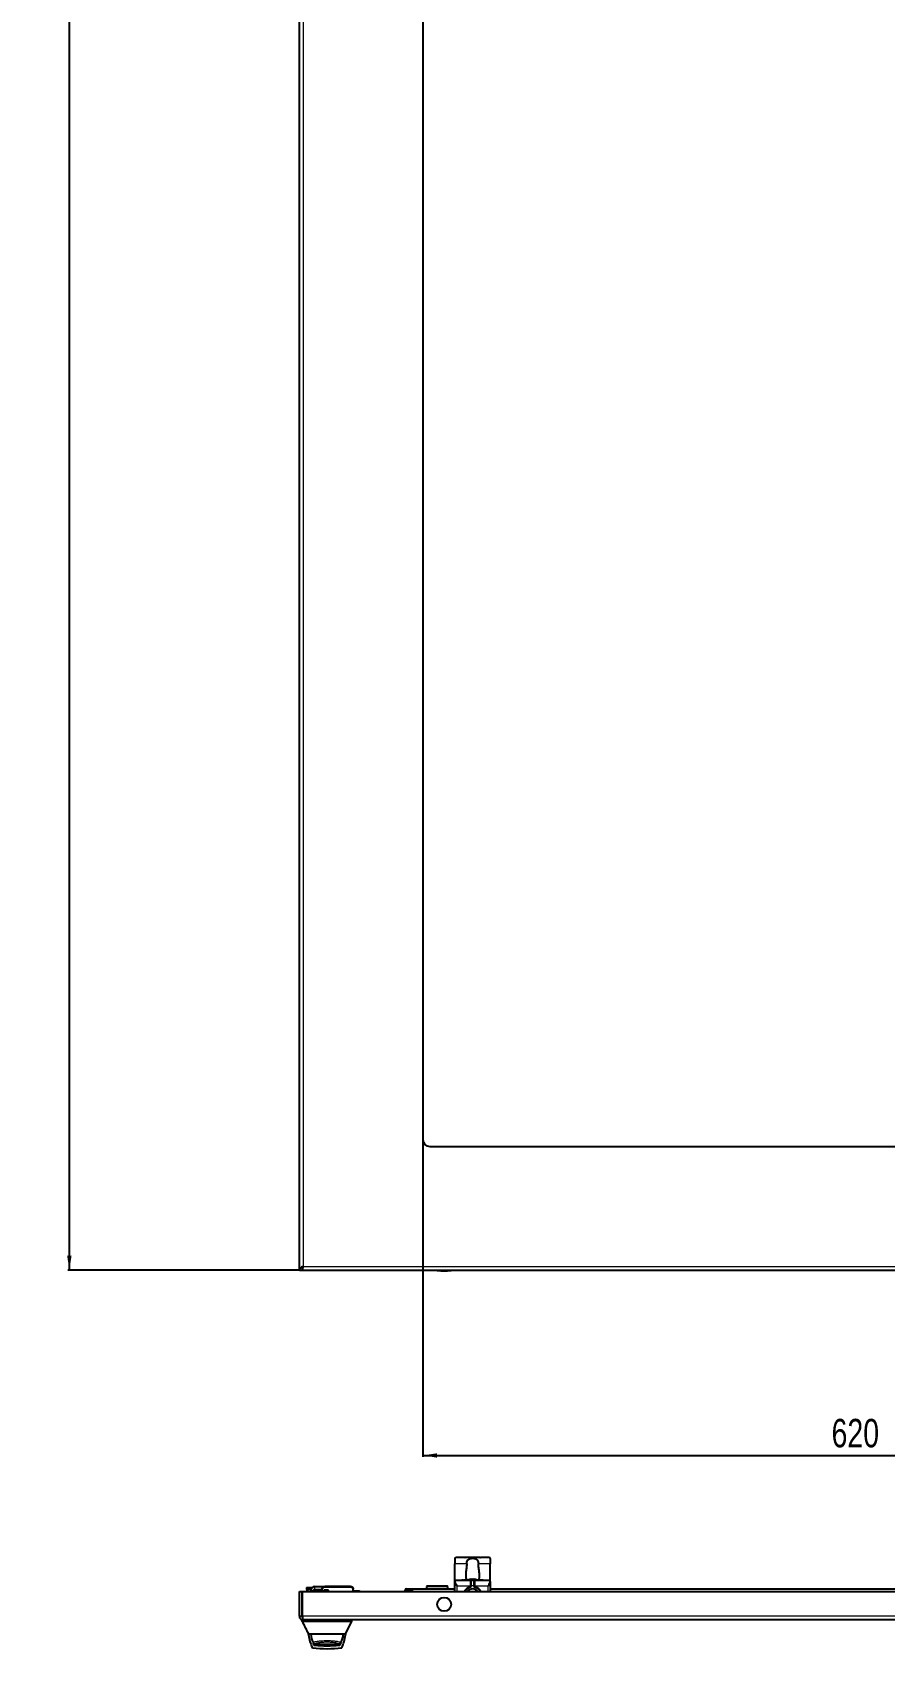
# Model space of a CAD drawing. Header units: millimetres. Extents: x -683 to 1834, y -1447 to 974.
# Drawn here: x -683 to -83, y -1447 to -309 of the extents above; entities that cross this region are included whole.
import ezdxf

# ---------------------------------------------------------------- set-up
doc = ezdxf.new("R2010")
doc.units = ezdxf.units.MM
doc.layers.add('FORMAT', color=7, linetype='Continuous')
doc.styles.add('SLDTEXTSTYLE0', font='TXT', dxfattribs={"width": 0.75})
doc.dimstyles.new('SLDDIMSTYLE0', dxfattribs={"dimtxt": 20, "dimasz": 10, "dimexe": 0, "dimexo": 0.0625, "dimgap": 5, "dimtad": 2, "dimdec": 1, "dimrnd": 1e-09, "dimzin": 12, "dimdsep": 46, "dimtxsty": 'SLDTEXTSTYLE0', "dimsah": 1, "dimcen": 0.09, "dimadec": 0, "dimazin": 3, "dimtfac": 1, "dimtofl": 0, "dimtmove": 0, "dimatfit": 3, "dimfxl": 0, "dimfrac": 2, "dimtolj": 1, "dimtzin": 12, "dimarcsym": 0})

# ---------------------------------------------------------------- blocks, each defined once
blk = doc.blocks.new('_D_1')
at = {"layer": 'FORMAT'}
for p, q in [((-495.4, 774.5), (-658.3, 774.5)), ((-657.3, -1180.5), (-657.3, 774.5)), ((-495.4, -1180.5), (-658.3, -1180.5))]:
    blk.add_line(p, q, dxfattribs=at)
for points in [[(-657.3, 774.5), (-658.9, 764.5), (-655.8, 764.5)], [(-657.3, -1180.5), (-655.8, -1170.5), (-658.9, -1170.5)]]:
    blk.add_solid(points, dxfattribs=at)
at = {"layer": 'FORMAT', "insert": (-683.1, -232.6), "char_height": 20, "attachment_point": 1, "rotation": 90, "style": 'SLDTEXTSTYLE0'}
blk.add_mtext('1955', dxfattribs=at)
blk = doc.blocks.new('_D_2')
at = {"layer": 'FORMAT'}
for p, q in [((-408.3, -1088.5), (-408.3, -1312)), ((211.7, -1088.5), (211.7, -1312)), ((-408.3, -1311), (211.7, -1311))]:
    blk.add_line(p, q, dxfattribs=at)
for points in [[(-408.3, -1311), (-398.3, -1312.6), (-398.3, -1309.5)], [(211.7, -1311), (201.7, -1309.5), (201.7, -1312.6)]]:
    blk.add_solid(points, dxfattribs=at)
at = {"layer": 'FORMAT', "insert": (-120.5, -1285.3), "char_height": 20, "attachment_point": 1, "style": 'SLDTEXTSTYLE0'}
blk.add_mtext('620', dxfattribs=at)

msp = doc.modelspace()

# ---------------------------------------------------------------- linework, layer by layer
at = {"color": 7, "linetype": 'Continuous', "lineweight": 25}
for p, q in [((-495.34, -1180.53), (-495.34, 774.47)), ((-408.34, 682.47), (-408.34, -1088.53)), ((-403.34, -1093.53), (206.66, -1093.53)), ((-495.34, -1180.53), (-493.34, -1180.53)), ((-493.04, -1180.53), (-493.04, -1178.53)), ((-493.04, -1180.53), (296.36, -1180.53)), ((-385.84, -1383.51), (-385.84, -1387.34)), ((-385.84, -1398.84), (-385.84, -1387.34)), ((-378.82, -1382.95), (-384.34, -1382.95)), ((-377.93, -1382.9), (-378.46, -1382.9)), ((-368.74, -1382.84), (-377.93, -1382.84)), ((-368.23, -1382.9), (-368.74, -1382.89)), ((-362.34, -1382.95), (-367.86, -1382.95)), ((-360.84, -1383.51), (-360.84, -1387.34)), ((-360.84, -1398.84), (-360.84, -1387.34)), ((-385.84, -1399.72), (-385.84, -1398.84)), ((-385.84, -1398.84), (-372.34, -1398.84)), ((-380.96, -1398.74), (-380.96, -1398.84)), ((-380.82, -1398.74), (-380.82, -1398.84)), ((-380.7, -1398.74), (-380.7, -1398.84)), ((-379.89, -1398.74), (-380.7, -1398.74)), ((-379.89, -1398.74), (-379.89, -1398.84)), ((-379.74, -1398.74), (-379.74, -1398.84)), ((-379.62, -1398.74), (-379.62, -1398.84)), ((-379.29, -1398.74), (-379.29, -1398.84)), ((-379.1, -1398.74), (-379.1, -1398.84)), ((-378.57, -1398.74), (-378.57, -1398.84)), ((-378.19, -1394.63), (-378.19, -1397.21)), ((-378.09, -1398.74), (-378.09, -1398.84)), ((-377.92, -1398.74), (-377.92, -1398.84)), ((-377.46, -1398.74), (-377.46, -1398.84)), ((-377.32, -1398.74), (-377.32, -1398.84)), ((-377.2, -1398.74), (-377.2, -1398.84)), ((-376.89, -1398.74), (-376.89, -1398.84)), ((-375.61, -1398.74), (-376.73, -1398.74)), ((-375.61, -1398.74), (-375.61, -1398.84)), ((-375.48, -1398.74), (-375.48, -1398.84)), ((-375.28, -1398.74), (-375.28, -1398.84)), ((-375.27, -1398.74), (-375.27, -1398.84)), ((-374.68, -1398.74), (-375.27, -1398.74)), ((-374.68, -1398.74), (-374.68, -1398.84)), ((-374.41, -1398.52), (-374.44, -1398.29)), ((-374.37, -1398.52), (-374.4, -1398.22)), ((-374.38, -1398.37), (-374.38, -1398.29)), ((-373.78, -1398.74), (-374.36, -1398.74)), ((-374.34, -1402.84), (-374.34, -1398.84)), ((-374.34, -1398.84), (-372.34, -1398.84)), ((-373.78, -1398.74), (-373.78, -1398.84)), ((-373.77, -1398.74), (-373.77, -1398.84)), ((-373.77, -1398.74), (-373.59, -1398.74)), ((-373.59, -1398.74), (-373.59, -1398.84)), ((-373.59, -1398.74), (-373.59, -1398.74)), ((-373.56, -1398.25), (-373.57, -1398.22)), ((-373.57, -1398.74), (-373.57, -1398.84)), ((-373.42, -1398.74), (-373.42, -1398.84)), ((-372.62, -1398.74), (-373.42, -1398.74)), ((-372.62, -1398.74), (-372.62, -1398.84)), ((-372.48, -1398.74), (-372.48, -1398.84)), ((-372.36, -1398.74), (-372.36, -1398.84)), ((-372.34, -1398.84), (-372.34, -1402.84)), ((-372.29, -1398.29), (-372.28, -1398.22)), ((-372.27, -1398.77), (-371.96, -1398.77)), ((-371.93, -1398.41), (-371.92, -1398.29)), ((-371.93, -1398.74), (-371.93, -1398.84)), ((-371.84, -1398.84), (-360.84, -1398.84)), ((-371.81, -1398.74), (-371.81, -1398.84)), ((-371.44, -1398.74), (-371.44, -1398.84)), ((-371.18, -1398.74), (-371.18, -1398.84)), ((-371.06, -1398.74), (-371.06, -1398.84)), ((-370.92, -1398.74), (-370.92, -1398.84)), ((-370.8, -1398.74), (-370.8, -1398.84)), ((-370.37, -1398.74), (-370.37, -1398.84)), ((-370.34, -1398.74), (-370.37, -1398.74)), ((-370.33, -1398.74), (-370.33, -1398.84)), ((-370.3, -1398.74), (-370.3, -1398.84)), ((-370.14, -1398.74), (-370.14, -1398.84)), ((-369.79, -1398.74), (-369.79, -1398.84)), ((-369.3, -1398.74), (-369.3, -1398.84)), ((-369.1, -1398.74), (-369.1, -1398.84)), ((-368.76, -1398.74), (-368.76, -1398.84)), ((-368.6, -1398.74), (-368.6, -1398.84)), ((-367.54, -1398.74), (-368.6, -1398.74)), ((-368.49, -1397.21), (-368.49, -1394.63)), ((-367.54, -1398.74), (-367.54, -1398.84)), ((-367.23, -1398.74), (-367.23, -1398.84)), ((-367.06, -1398.74), (-367.06, -1398.84)), ((-366.69, -1398.74), (-366.69, -1398.84)), ((-365.93, -1398.74), (-366.69, -1398.74)), ((-365.93, -1398.74), (-365.93, -1398.84)), ((-360.84, -1399.72), (-360.84, -1398.84)), ((-495.34, -1406.84), (-493.34, -1406.84)), ((-495.34, -1424.24), (-495.34, -1406.84)), ((-493.34, -1424.24), (-493.34, -1406.84)), ((-493.04, -1406.84), (296.36, -1406.84)), ((-493.04, -1424.24), (-493.04, -1406.84)), ((-490.34, -1403.94), (-488.34, -1403.94)), ((-490.34, -1403.94), (-490.34, -1404.84)), ((-488.34, -1405.24), (-489.94, -1405.24)), ((-489.75, -1406.84), (-489.84, -1405.24)), ((-488.34, -1403.94), (-486.14, -1403.94)), ((-487.13, -1405.24), (-488.34, -1405.24)), ((-487.34, -1406.84), (-487.34, -1406.34)), ((-485.34, -1406.84), (-485.34, -1406.34)), ((-484.34, -1403.34), (-477.84, -1403.34)), ((-484.34, -1405.34), (-479.34, -1405.34)), ((-479.34, -1405.24), (-479.34, -1406.74)), ((-474.74, -1405.79), (-477.94, -1405.79)), ((-477.94, -1405.79), (-477.94, -1406.74)), ((-477.94, -1406.54), (-474.74, -1406.54)), ((-459.34, -1403.24), (-477.34, -1403.24)), ((-474.74, -1406.74), (-474.74, -1405.79)), ((-457.34, -1406.84), (-457.34, -1405.24)), ((-452.94, -1406.64), (-457.34, -1406.64)), ((-420.84, -1406.84), (-420.84, -1405.84)), ((-419.84, -1404.84), (-415.84, -1404.84)), ((-415.84, -1404.84), (-385.84, -1404.84)), ((-415.84, -1404.84), (-415.84, -1405.84)), ((-415.84, -1405.84), (-415.84, -1406.84)), ((-405.34, -1402.84), (-405.84, -1403.34)), ((-405.84, -1403.34), (-405.84, -1404.84)), ((-390.84, -1403.34), (-405.84, -1403.34)), ((-405.34, -1402.84), (-391.34, -1402.84)), ((-390.84, -1403.34), (-391.34, -1402.84)), ((-390.84, -1404.84), (-390.84, -1403.34)), ((-385.84, -1406.84), (-385.84, -1399.72)), ((-374.34, -1402.84), (-374.34, -1402.87)), ((-372.34, -1402.87), (-372.34, -1402.84)), ((-360.84, -1399.72), (-360.84, -1406.84)), ((-360.84, -1404.84), (219.16, -1404.84)), ((-495.34, -1424.24), (-493.34, -1424.24)), ((-493.34, -1427.84), (-493.34, -1426.84)), ((-492.74, -1426.84), (-493.34, -1426.84)), ((296.06, -1426.84), (-492.74, -1426.84)), ((-463.84, -1427.84), (-487.84, -1427.84)), ((-462.84, -1436.84), (-458.31, -1427.79)), ((-458.34, -1427.84), (-458.34, -1426.84)), ((-486.44, -1436.84), (-488.84, -1436.84)), ((-488.8, -1436.84), (-488.8, -1437.05)), ((-465.24, -1436.84), (-486.44, -1436.84)), ((-481.67, -1443.82), (-481.53, -1443.83)), ((-481.67, -1443.83), (-470.08, -1443.83)), ((-462.84, -1436.84), (-465.24, -1436.84)), ((-462.88, -1437.05), (-462.88, -1436.84))]:
    msp.add_line(p, q, dxfattribs=at)
at = {"color": 8, "linetype": 'Continuous', "lineweight": 18}
for p, q in [((-492.74, -282.03), (-492.74, -1177.93)), ((-492.74, -1177.93), (296.06, -1177.93)), ((-398.2, -1180.66), (-388.48, -1180.66)), ((-398.09, -1180.78), (-388.59, -1180.78)), ((-377.43, -1387.34), (-385.84, -1387.34)), ((-360.84, -1387.34), (-369.25, -1387.34)), ((-376.73, -1398.74), (-376.73, -1398.84)), ((-374.84, -1402.84), (-374.84, -1398.84)), ((-371.84, -1398.84), (-371.84, -1402.84)), ((-490.34, -1404.84), (-488.34, -1404.84)), ((-488.84, -1405.24), (-488.75, -1406.84)), ((-488.34, -1403.94), (-488.34, -1404.84)), ((-488.34, -1405.24), (-488.34, -1404.84)), ((-488.34, -1404.84), (-486.94, -1404.84)), ((-485.34, -1406.34), (-487.34, -1406.34)), ((-484.34, -1405.34), (-484.34, -1403.34)), ((-478.84, -1406.84), (-478.84, -1405.24)), ((-477.34, -1403.74), (-459.34, -1403.74)), ((-457.84, -1405.24), (-457.84, -1406.84)), ((-452.94, -1406.84), (-452.94, -1406.64)), ((-419.84, -1405.84), (-420.84, -1405.84)), ((-419.84, -1405.84), (-419.84, -1404.84)), ((-419.84, -1405.84), (-419.84, -1406.84)), ((-415.84, -1405.84), (-419.84, -1405.84)), ((-384.34, -1402.84), (-374.84, -1402.84)), ((-384.34, -1402.84), (-384.34, -1406.84)), ((-375.2, -1403.35), (-375.07, -1403.83)), ((-374.84, -1402.84), (-374.34, -1402.84)), ((-374.84, -1402.87), (-374.84, -1402.84)), ((-374.84, -1402.87), (-374.34, -1402.87)), ((-372.34, -1402.84), (-374.34, -1402.84)), ((-372.34, -1402.84), (-371.84, -1402.84)), ((-372.34, -1402.87), (-371.84, -1402.87)), ((-371.84, -1402.84), (-371.84, -1402.87)), ((-371.84, -1402.84), (-362.34, -1402.84)), ((-371.62, -1403.83), (-371.48, -1403.35)), ((-362.34, -1406.84), (-362.34, -1402.84)), ((296.36, -1424.24), (-493.04, -1424.24)), ((-487.84, -1427.84), (-487.84, -1426.84)), ((-463.84, -1427.84), (-463.84, -1426.84))]:
    msp.add_line(p, q, dxfattribs=at)
at = {"color": 7, "linetype": 'Continuous', "lineweight": 25, "flags": 128}
for points in [[(-484.96, -1444.27), (-485.32, -1443.38), (-485.42, -1443.1)], [(-466.15, -1442.79), (-466.37, -1443.38), (-466.73, -1444.27)]]:
    msp.add_lwpolyline(points, dxfattribs=at)
at = {"color": 7, "linetype": 'Continuous', "lineweight": 25}
msp.add_circle((-393.34, -1415.84), 4.86, dxfattribs=at)
msp.add_circle((-393.34, -1415.84), 4.86, dxfattribs=at)
at = {"color": 8, "linetype": 'Continuous', "lineweight": 18}
msp.add_circle((-393.34, -1415.84), 4.75, dxfattribs=at)
at = {"color": 7, "linetype": 'Continuous', "lineweight": 25}
for centre, radius, start, end in [((-403.34, -1088.53), 5, 180, 270), ((-372.44, -1180.59), 25.77, 179.86102, 180.13898), ((-398.08, -1180.66), 0.126, 180, 263.97442), ((-393.34, -1135.78), 45.25, 263.97442, 269.9984), ((-393.34, -1135.78), 45.25, 270.0016, 276.02558), ((-388.61, -1180.66), 0.126, 276.02558, 0), ((-414.25, -1180.59), 25.77, 359.86102, 0.13898), ((-373.34, -1406.14), 8, 98.41771, 108.44436), ((-373.31, -1402.48), 4.34, 104.99458, 114.66368), ((-374.66, -1404.05), 5.54, 85.14071, 94.85929), ((-374.31, -1398.31), 0.133, 135.20997, 169.83797), ((-373.29, -1406.24), 8.03, 91.99978, 97.83609), ((-372.93, -1399.89), 1.85, 119.67191, 132.73716), ((-372.86, -1404.71), 6.5, 92.24647, 98.7173), ((-373.82, -1404.66), 6.45, 85.77538, 87.76397), ((-373.4, -1406.24), 8.03, 82.16391, 88.00022), ((-373.49, -1402.56), 4.43, 65.15746, 74.45727), ((-372.41, -1399.85), 1.64, 72.5824, 85.536), ((-373.34, -1406.14), 8, 70.1778, 81.58229), ((-373.33, -1405.18), 7.03, 70.80686, 78.43412), ((-371.32, -1400.87), 2.36, 82.549, 97.451), ((-489.94, -1404.84), 0.4, 180, 270), ((-484.34, -1406.34), 3, 90, 180), ((-484.34, -1406.34), 1, 90, 180), ((-452.94, -1407.24), 0.6, 41.81031, 90), ((-419.84, -1405.84), 1, 90, 180), ((-373.34, -1409.84), 6.25, 106.01339, 151.3146), ((-373.34, -1409.84), 4.85, 90, 141.78919), ((-375.34, -1402.87), 1, 286.01339, 0), ((-373.34, -1409.84), 4.85, 38.21081, 90), ((-371.34, -1402.87), 1, 180, 253.98661), ((-373.34, -1409.84), 6.25, 28.6854, 73.98661), ((-496.78, -1437.05), 7.98, 358.26695, 359.99994), ((-461.95, -1434.49), 27, 185.96099, 206.16954), ((-475.84, -1436.84), 11.4, 180, 210.87421), ((-484.5, -1444.08), 0.5, 203.04365, 263.74905), ((-475.84, -1365.05), 80, 263.74905, 276.25095), ((-467.19, -1444.08), 0.5, 276.25095, 336.95635), ((-475.84, -1436.84), 11.4, 329.05608, 0), ((-489.73, -1434.49), 27, 333.83046, 354.03918), ((-454.9, -1437.05), 7.98, 180, 181.7325), ((-475.84, -1365.05), 82, 262.75342, 277.24658)]:
    msp.add_arc(centre, radius, start, end, dxfattribs=at)
at = {"color": 8, "linetype": 'Continuous', "lineweight": 18}
for centre, radius, start, end in [((-373.34, -1409.84), 6.75, 106.01339, 153.6122), ((-375.34, -1402.87), 0.5, 286.01339, 0), ((-371.34, -1402.87), 0.5, 180, 253.98661), ((-373.34, -1409.84), 6.75, 26.3878, 73.98661)]:
    msp.add_arc(centre, radius, start, end, dxfattribs=at)
at = {"color": 7, "linetype": 'Continuous', "lineweight": 25}
for points, knots in [([(-492.74, -1177.93), (-493.08, -1178.15), (-493.42, -1178.37), (-494.05, -1178.8), (-494.34, -1179.02), (-494.82, -1179.45), (-495.01, -1179.67), (-495.27, -1180.1), (-495.34, -1180.32), (-495.34, -1180.53)], [0, 0, 0, 0, 0.25, 0.25, 0.5, 0.5, 0.75, 0.75, 1, 1, 1, 1]), ([(-492.74, -1177.93), (-492.9, -1178.37), (-493.06, -1178.8), (-493.28, -1179.67), (-493.34, -1180.1), (-493.34, -1180.53)], [0, 0, 0, 0, 0.5, 0.5, 1, 1, 1, 1]), ([(-493.04, -1178.53), (-492.99, -1178.53), (-492.94, -1178.47), (-492.84, -1178.25), (-492.79, -1178.09), (-492.74, -1177.93)], [0, 0, 0, 0, 0.5, 0.5, 1, 1, 1, 1]), ([(-493.04, -1180.53), (-493.02, -1180.53), (-492.99, -1180.46), (-492.94, -1180.2), (-492.92, -1180.01), (-492.87, -1179.53), (-492.84, -1179.24), (-492.79, -1178.61), (-492.77, -1178.27), (-492.74, -1177.93)], [0, 0, 0, 0, 0.25, 0.25, 0.5, 0.5, 0.75, 0.75, 1, 1, 1, 1]), ([(-384.34, -1382.95), (-384.51, -1382.95), (-384.84, -1382.96), (-385.29, -1383.02), (-385.63, -1383.14), (-385.82, -1383.31), (-385.83, -1383.45), (-385.84, -1383.51)], [0, 0, 0, 0, 0.2129003, 0.4257071, 0.6406126, 0.8533821, 1, 1, 1, 1]), ([(-378.82, -1382.95), (-378.72, -1382.93), (-378.59, -1382.92), (-378.48, -1382.9), (-378.46, -1382.9)], [0, 0, 0, 0, 0.78940274, 1, 1, 1, 1]), ([(-377.43, -1387.34), (-377.49, -1388.34), (-377.6, -1390.48), (-378.12, -1392.92), (-378.17, -1394.23), (-378.19, -1394.63)], [0, 0, 0, 0, 0.3788234, 0.8122279, 1, 1, 1, 1]), ([(-377.43, -1387.34), (-377.41, -1386.93), (-377.37, -1386.1), (-377.01, -1385), (-376.36, -1384.2), (-375.43, -1383.71), (-374.28, -1383.46), (-372.96, -1383.42), (-371.61, -1383.59), (-370.48, -1384.06), (-369.75, -1384.86), (-369.37, -1385.89), (-369.26, -1386.75), (-369.25, -1387.24), (-369.25, -1387.34)], [0, 0, 0, 0, 0.0885051, 0.1771377, 0.2628581, 0.3446937, 0.4304853, 0.5251934, 0.6256454, 0.7239113, 0.8124944, 0.894483, 0.9789968, 1, 1, 1, 1]), ([(-368.49, -1394.63), (-368.58, -1393.72), (-368.75, -1391.86), (-369.21, -1389.26), (-369.24, -1387.73), (-369.25, -1387.34)], [0, 0, 0, 0, 0.4176682, 0.852903, 1, 1, 1, 1]), ([(-368.23, -1382.9), (-368.21, -1382.9), (-368.1, -1382.92), (-367.97, -1382.93), (-367.86, -1382.95)], [0, 0, 0, 0, 0.1619735, 1, 1, 1, 1]), ([(-360.84, -1383.51), (-360.86, -1383.43), (-360.89, -1383.27), (-361.13, -1383.1), (-361.48, -1383), (-361.91, -1382.95), (-362.21, -1382.95), (-362.34, -1382.95)], [0, 0, 0, 0, 0.2056827, 0.4113459, 0.6186494, 0.8323389, 1, 1, 1, 1]), ([(-380.82, -1398.74), (-380.84, -1398.74), (-380.88, -1398.74), (-380.94, -1398.74), (-380.96, -1398.74), (-380.96, -1398.74), (-380.96, -1398.74)], [0, 0, 0, 0, 0.2808356, 0.55925, 0.7791823, 1, 1, 1, 1]), ([(-380.7, -1398.74), (-380.7, -1398.74), (-380.7, -1398.74), (-380.73, -1398.74), (-380.78, -1398.74), (-380.81, -1398.74), (-380.82, -1398.74)], [0, 0, 0, 0, 0.2808879, 0.5594825, 0.7792702, 1, 1, 1, 1]), ([(-379.74, -1398.74), (-379.76, -1398.74), (-379.79, -1398.74), (-379.85, -1398.74), (-379.88, -1398.74), (-379.89, -1398.74)], [0, 0, 0, 0, 0.28063758, 0.56087676, 1, 1, 1, 1]), ([(-379.62, -1398.74), (-379.62, -1398.74), (-379.63, -1398.74), (-379.65, -1398.74), (-379.7, -1398.74), (-379.73, -1398.74), (-379.74, -1398.74)], [0, 0, 0, 0, 0.280941, 0.5591137, 0.7790892, 1, 1, 1, 1]), ([(-379.1, -1398.74), (-379.16, -1398.74), (-379.27, -1398.74), (-379.28, -1398.74), (-379.29, -1398.74)], [0, 0, 0, 0, 0.5593117, 1, 1, 1, 1]), ([(-378.57, -1398.74), (-378.63, -1398.74), (-378.75, -1398.74), (-378.94, -1398.74), (-379.04, -1398.74), (-379.1, -1398.74)], [0, 0, 0, 0, 0.280496, 0.560765, 1, 1, 1, 1]), ([(-378.09, -1398.74), (-378.16, -1398.74), (-378.28, -1398.74), (-378.48, -1398.74), (-378.57, -1398.74)], [0, 0, 0, 0, 0.560137, 1, 1, 1, 1]), ([(-378.19, -1397.21), (-378.15, -1397.49), (-378.06, -1398.03), (-377.28, -1398.49), (-376.28, -1398.69), (-375.51, -1398.73), (-375.23, -1398.74)], [0, 0, 0, 0, 0.2891573, 0.5794111, 0.8475326, 1, 1, 1, 1]), ([(-377.92, -1398.74), (-377.93, -1398.74), (-377.94, -1398.74), (-378.04, -1398.74), (-378.09, -1398.74)], [0, 0, 0, 0, 0.5599138, 1, 1, 1, 1]), ([(-377.32, -1398.74), (-377.34, -1398.74), (-377.38, -1398.74), (-377.44, -1398.74), (-377.46, -1398.74), (-377.46, -1398.74), (-377.46, -1398.74)], [0, 0, 0, 0, 0.28076525, 0.5591779, 0.77917491, 1, 1, 1, 1]), ([(-377.2, -1398.74), (-377.2, -1398.74), (-377.2, -1398.74), (-377.23, -1398.74), (-377.28, -1398.74), (-377.31, -1398.74), (-377.32, -1398.74)], [0, 0, 0, 0, 0.280828, 0.5594169, 0.7793931, 1, 1, 1, 1]), ([(-376.73, -1398.74), (-376.75, -1398.74), (-376.8, -1398.74), (-376.85, -1398.74), (-376.89, -1398.74), (-376.89, -1398.74), (-376.89, -1398.74)], [0, 0, 0, 0, 0.2809514, 0.5599669, 0.7794314, 1, 1, 1, 1]), ([(-375.48, -1398.74), (-375.48, -1398.74), (-375.48, -1398.74), (-375.51, -1398.74), (-375.56, -1398.74), (-375.6, -1398.74), (-375.61, -1398.74)], [0, 0, 0, 0, 0.2807125, 0.5587014, 0.7790455, 1, 1, 1, 1]), ([(-375.27, -1398.74), (-375.28, -1398.74), (-375.28, -1398.74), (-375.28, -1398.74), (-375.28, -1398.74)], [0, 0, 0, 0, 0.5600811, 1, 1, 1, 1]), ([(-374.84, -1398.84), (-374.84, -1398.84), (-374.84, -1398.84), (-374.83, -1398.84), (-374.82, -1398.84), (-374.78, -1398.84), (-374.66, -1398.84), (-374.44, -1398.84), (-374.38, -1398.84), (-374.34, -1398.84)], [0, 0, 0, 0, 0.0016702, 0.0038887, 0.0095313, 0.0343611, 0.1327508, 0.5262135, 1, 1, 1, 1]), ([(-374.5, -1398.74), (-374.53, -1398.74), (-374.57, -1398.74), (-374.64, -1398.74), (-374.66, -1398.74), (-374.68, -1398.74)], [0, 0, 0, 0, 0.2812256, 0.5615217, 1, 1, 1, 1]), ([(-373.77, -1398.74), (-373.77, -1398.74), (-373.77, -1398.74), (-373.78, -1398.74), (-373.78, -1398.74)], [0, 0, 0, 0, 0.5595043, 1, 1, 1, 1]), ([(-373.42, -1398.74), (-373.44, -1398.74), (-373.49, -1398.74), (-373.54, -1398.74), (-373.57, -1398.74), (-373.57, -1398.74), (-373.57, -1398.74)], [0, 0, 0, 0, 0.28085488, 0.55971787, 0.77951805, 1, 1, 1, 1]), ([(-372.48, -1398.74), (-372.5, -1398.74), (-372.54, -1398.74), (-372.6, -1398.74), (-372.62, -1398.74), (-372.62, -1398.74), (-372.62, -1398.74)], [0, 0, 0, 0, 0.28081258, 0.55909877, 0.77917019, 1, 1, 1, 1]), ([(-372.36, -1398.74), (-372.36, -1398.74), (-372.36, -1398.74), (-372.39, -1398.74), (-372.43, -1398.74), (-372.46, -1398.74), (-372.48, -1398.74)], [0, 0, 0, 0, 0.2809124, 0.5594047, 0.7791083, 1, 1, 1, 1]), ([(-372.34, -1398.84), (-372.3, -1398.84), (-372.22, -1398.84), (-371.97, -1398.84), (-371.84, -1398.84), (-371.84, -1398.84)], [0, 0, 0, 0, 0.4754612, 0.9940565, 1, 1, 1, 1]), ([(-371.93, -1398.74), (-371.95, -1398.74), (-371.99, -1398.74), (-372.04, -1398.74), (-372.07, -1398.74), (-372.07, -1398.74), (-372.07, -1398.74)], [0, 0, 0, 0, 0.2808885, 0.5590229, 0.7791551, 1, 1, 1, 1]), ([(-371.81, -1398.74), (-371.81, -1398.74), (-371.81, -1398.74), (-371.84, -1398.74), (-371.88, -1398.74), (-371.91, -1398.74), (-371.93, -1398.74)], [0, 0, 0, 0, 0.2809002, 0.5594983, 0.7791483, 1, 1, 1, 1]), ([(-371.44, -1398.74), (-371.49, -1398.74), (-371.6, -1398.74), (-371.74, -1398.74), (-371.8, -1398.74), (-371.81, -1398.74), (-371.81, -1398.74)], [0, 0, 0, 0, 0.2809352, 0.5594866, 0.7792447, 1, 1, 1, 1]), ([(-371.44, -1398.75), (-370.97, -1398.72), (-370.02, -1398.65), (-369.05, -1398.33), (-368.56, -1397.84), (-368.51, -1397.4), (-368.49, -1397.21)], [0, 0, 0, 0, 0.271204, 0.5403164, 0.8040819, 1, 1, 1, 1]), ([(-371.18, -1398.74), (-371.23, -1398.74), (-371.31, -1398.74), (-371.4, -1398.74), (-371.44, -1398.74)], [0, 0, 0, 0, 0.5594415, 1, 1, 1, 1]), ([(-371.06, -1398.74), (-371.07, -1398.74), (-371.08, -1398.74), (-371.15, -1398.74), (-371.18, -1398.74)], [0, 0, 0, 0, 0.5603128, 1, 1, 1, 1]), ([(-370.92, -1398.74), (-370.94, -1398.74), (-370.98, -1398.74), (-371.04, -1398.74), (-371.06, -1398.74), (-371.06, -1398.74), (-371.06, -1398.74)], [0, 0, 0, 0, 0.2809103, 0.559174, 0.7791663, 1, 1, 1, 1]), ([(-370.8, -1398.74), (-370.8, -1398.74), (-370.8, -1398.74), (-370.83, -1398.74), (-370.88, -1398.74), (-370.91, -1398.74), (-370.92, -1398.74)], [0, 0, 0, 0, 0.2808487, 0.55949, 0.7791576, 1, 1, 1, 1]), ([(-370.3, -1398.74), (-370.31, -1398.74), (-370.33, -1398.74), (-370.33, -1398.74), (-370.33, -1398.74)], [0, 0, 0, 0, 0.560691, 1, 1, 1, 1]), ([(-370.14, -1398.74), (-370.17, -1398.74), (-370.24, -1398.74), (-370.28, -1398.74), (-370.3, -1398.74)], [0, 0, 0, 0, 0.5595417, 1, 1, 1, 1]), ([(-369.79, -1398.74), (-369.86, -1398.74), (-369.98, -1398.74), (-370.09, -1398.74), (-370.14, -1398.74)], [0, 0, 0, 0, 0.5605138, 1, 1, 1, 1]), ([(-369.3, -1398.74), (-369.37, -1398.74), (-369.51, -1398.74), (-369.7, -1398.74), (-369.79, -1398.74)], [0, 0, 0, 0, 0.5592171, 1, 1, 1, 1]), ([(-369.1, -1398.74), (-369.11, -1398.74), (-369.12, -1398.74), (-369.24, -1398.74), (-369.3, -1398.74)], [0, 0, 0, 0, 0.5603404, 1, 1, 1, 1]), ([(-368.6, -1398.74), (-368.63, -1398.74), (-368.67, -1398.74), (-368.73, -1398.74), (-368.75, -1398.74), (-368.76, -1398.74), (-368.76, -1398.74)], [0, 0, 0, 0, 0.2808719, 0.5597012, 0.7793822, 1, 1, 1, 1]), ([(-367.06, -1398.74), (-367.12, -1398.74), (-367.21, -1398.74), (-367.22, -1398.74), (-367.23, -1398.74)], [0, 0, 0, 0, 0.55894749, 1, 1, 1, 1]), ([(-366.69, -1398.74), (-366.77, -1398.74), (-366.91, -1398.74), (-367.02, -1398.74), (-367.06, -1398.74)], [0, 0, 0, 0, 0.5597473, 1, 1, 1, 1]), ([(-474.96, -1402.94), (-474.96, -1402.94), (-474.96, -1402.94), (-474.89, -1402.94), (-474.76, -1402.94), (-474.43, -1402.94), (-474.11, -1402.94), (-473.9, -1402.94)], [0, 0, 0, 0, 0.1246927, 0.1871822, 0.2497734, 0.5000394, 1, 1, 1, 1]), ([(-473.9, -1402.94), (-473.75, -1402.94), (-473.52, -1402.94), (-473.24, -1402.94), (-473.06, -1402.94), (-472.92, -1402.94), (-472.8, -1402.94), (-472.79, -1402.94), (-472.78, -1402.94)], [0, 0, 0, 0, 0.2500888, 0.3824952, 0.5002586, 0.6221632, 0.7501335, 1, 1, 1, 1]), ([(-385.84, -1399.72), (-385.82, -1399.89), (-385.76, -1400.31), (-385.29, -1401.26), (-384.76, -1402.15), (-384.41, -1402.73), (-384.34, -1402.84), (-384.34, -1402.84)], [0, 0, 0, 0, 0.1941403, 0.4852754, 0.8987792, 0.9967692, 1, 1, 1, 1]), ([(-362.34, -1402.84), (-362.34, -1402.84), (-362.27, -1402.73), (-361.92, -1402.15), (-361.39, -1401.26), (-360.92, -1400.31), (-360.87, -1399.89), (-360.84, -1399.72)], [0, 0, 0, 0, 0.0032308, 0.1012208, 0.5147246, 0.8058597, 1, 1, 1, 1]), ([(-495.34, -1424.24), (-495.34, -1424.41), (-495.33, -1424.58), (-495.26, -1424.92), (-495.21, -1425.08), (-495.08, -1425.4), (-495, -1425.55), (-494.81, -1425.83), (-494.7, -1425.96), (-494.46, -1426.2), (-494.33, -1426.31), (-494.04, -1426.5), (-493.89, -1426.58), (-493.42, -1426.78), (-493.09, -1426.84), (-492.74, -1426.84)], [0, 0, 0, 0, 0.125, 0.125, 0.25, 0.25, 0.375, 0.375, 0.5, 0.5, 0.625, 0.625, 0.75, 0.75, 1, 1, 1, 1]), ([(-493.37, -1427.79), (-492.98, -1428.56), (-492.18, -1430.17), (-491.06, -1432.41), (-489.92, -1434.69), (-489.21, -1436.1), (-488.84, -1436.84)], [0, 0, 0, 0, 0.2163272, 0.4539552, 0.7147448, 1, 1, 1, 1]), ([(-493.34, -1424.24), (-493.34, -1424.4), (-493.28, -1424.55), (-493.06, -1424.78), (-492.9, -1424.84), (-492.74, -1424.84)], [0, 0, 0, 0, 0.5, 0.5, 1, 1, 1, 1]), ([(-487.84, -1427.84), (-488.46, -1427.84), (-489.7, -1427.84), (-491.35, -1427.84), (-492.59, -1427.84), (-493.25, -1427.84), (-493.32, -1427.84), (-493.34, -1427.84)], [0, 0, 0, 0, 0.2146939, 0.4293877, 0.6440816, 0.8587754, 1, 1, 1, 1]), ([(-492.74, -1426.84), (-492.77, -1426.84), (-492.79, -1426.77), (-492.84, -1426.51), (-492.87, -1426.32), (-492.92, -1425.84), (-492.94, -1425.55), (-492.99, -1424.92), (-493.02, -1424.58), (-493.04, -1424.24)], [0, 0, 0, 0, 0.25, 0.25, 0.5, 0.5, 0.75, 0.75, 1, 1, 1, 1]), ([(-458.34, -1427.84), (-458.4, -1427.84), (-458.52, -1427.84), (-459.47, -1427.84), (-460.87, -1427.84), (-462.41, -1427.84), (-463.44, -1427.84), (-463.84, -1427.84)], [0, 0, 0, 0, 0.2146898, 0.4293796, 0.6440728, 0.8587666, 1, 1, 1, 1]), ([(-485.6, -1442.72), (-485.49, -1442.88), (-485.25, -1443.18), (-484.81, -1443.47), (-484.4, -1443.63), (-484.02, -1443.72), (-483.5, -1443.79), (-482.75, -1443.82), (-482.03, -1443.83), (-481.57, -1443.83), (-481.53, -1443.83)], [0, 0, 0, 0, 0.0869071, 0.1704438, 0.2539948, 0.3528324, 0.4937553, 0.7505856, 0.9754009, 1, 1, 1, 1]), ([(-483.59, -1444.06), (-483.51, -1444.03), (-483.34, -1443.97), (-482.01, -1443.99), (-480.05, -1444.04), (-477.6, -1444.1), (-474.96, -1444.1), (-472.41, -1444.06), (-470.25, -1444), (-468.72, -1443.97), (-467.99, -1444.01), (-468.15, -1444.14), (-469.16, -1444.35), (-470.93, -1444.57), (-473.25, -1444.74), (-475.87, -1444.8), (-478.47, -1444.73), (-480.77, -1444.56), (-482.52, -1444.35), (-483.46, -1444.16), (-483.55, -1444.09), (-483.59, -1444.06)], [0, 0, 0, 0, 0.0534347, 0.1068683, 0.1603578, 0.2139914, 0.2676191, 0.3211807, 0.3747785, 0.42843, 0.4819835, 0.5354001, 0.5889254, 0.6427726, 0.6967363, 0.7503669, 0.8035674, 0.8567592, 0.9103691, 0.9643256, 1, 1, 1, 1]), ([(-471.24, -1443.82), (-471.04, -1443.82), (-470.39, -1443.83), (-469.47, -1443.83), (-468.49, -1443.81), (-467.85, -1443.76), (-467.31, -1443.64), (-466.83, -1443.45), (-466.37, -1443.14), (-466.17, -1442.82), (-466.08, -1442.69)], [0, 0, 0, 0, 0.0837331, 0.2715555, 0.4689267, 0.6817432, 0.7817879, 0.8629526, 0.9411438, 1, 1, 1, 1])]:
    msp.add_open_spline(points, degree=3, knots=knots, dxfattribs=at)
for points in [[(-479.34, -1405.24), (-479.31, -1404.98), (-479.25, -1404.46), (-478.79, -1403.79), (-478.13, -1403.33), (-477.6, -1403.27), (-477.34, -1403.24)], [(-459.34, -1403.24), (-459.08, -1403.27), (-458.56, -1403.33), (-457.89, -1403.79), (-457.43, -1404.46), (-457.37, -1404.98), (-457.34, -1405.24)]]:
    msp.add_open_spline(points, degree=3, dxfattribs=at)
at = {"color": 8, "linetype": 'Continuous', "lineweight": 18}
for points in [[(-478.84, -1405.24), (-478.91, -1405.24), (-479.04, -1405.24), (-479.2, -1405.24), (-479.32, -1405.24), (-479.33, -1405.24), (-479.34, -1405.24)], [(-478.84, -1405.24), (-478.82, -1405.05), (-478.77, -1404.65), (-478.43, -1404.16), (-477.93, -1403.81), (-477.54, -1403.76), (-477.34, -1403.74)], [(-477.34, -1403.24), (-477.34, -1403.25), (-477.34, -1403.26), (-477.34, -1403.38), (-477.34, -1403.55), (-477.34, -1403.68), (-477.34, -1403.74)], [(-459.34, -1403.74), (-459.34, -1403.68), (-459.34, -1403.55), (-459.34, -1403.38), (-459.34, -1403.26), (-459.34, -1403.25), (-459.34, -1403.24)], [(-459.34, -1403.74), (-459.15, -1403.76), (-458.75, -1403.81), (-458.26, -1404.16), (-457.91, -1404.65), (-457.86, -1405.05), (-457.84, -1405.24)], [(-457.84, -1405.24), (-457.78, -1405.24), (-457.65, -1405.24), (-457.48, -1405.24), (-457.36, -1405.24), (-457.35, -1405.24), (-457.34, -1405.24)]]:
    msp.add_open_spline(points, degree=3, dxfattribs=at)
for points, knots in [([(-485.53, -1442.65), (-485.55, -1442.59), (-485.59, -1442.45), (-484.3, -1442.09), (-482.04, -1441.7), (-479.36, -1441.45), (-476.5, -1441.33), (-473.58, -1441.37), (-470.58, -1441.59), (-468.1, -1441.95), (-466.53, -1442.32), (-465.86, -1442.57), (-466.09, -1442.64), (-466.13, -1442.66)], [0, 0, 0, 0, 0.0803576, 0.1891649, 0.2968747, 0.4019266, 0.4692137, 0.5694027, 0.6695578, 0.7705258, 0.8742953, 0.9809611, 1, 1, 1, 1]), ([(-470.08, -1443.82), (-469.89, -1443.82), (-468.96, -1443.83), (-468.06, -1443.78), (-467.59, -1443.62), (-468.11, -1443.35), (-469.46, -1443.03), (-471.49, -1442.73), (-473.97, -1442.54), (-476.38, -1442.51), (-478.75, -1442.61), (-480.95, -1442.82), (-482.84, -1443.15), (-483.91, -1443.47), (-484.01, -1443.7), (-483.28, -1443.82), (-482.18, -1443.82), (-481.67, -1443.82)], [0, 0, 0, 0, 0.0192367, 0.094456, 0.1699471, 0.2441381, 0.3159472, 0.3852689, 0.4535156, 0.5215221, 0.5672456, 0.638978, 0.7131499, 0.7886393, 0.8638631, 0.9373477, 1, 1, 1, 1])]:
    msp.add_open_spline(points, degree=3, knots=knots, dxfattribs=at)

# ---------------------------------------------------------------- dimensions: what is measured, and where the dimension line sits
at = {"layer": 'FORMAT'}
dim = msp.add_linear_dim(base=(-657.35, 774.47), p1=(-495.34, -1180.53), p2=(-495.34, 774.47), angle=90, dimstyle='SLDDIMSTYLE0', dxfattribs=at)
dim.commit()
dim.dimension.update_dxf_attribs({"geometry": '_D_1', "text_midpoint": (-657.35, -203.03), "dimtype": 160})
dim = msp.add_linear_dim(base=(211.66, -1311.03), p1=(-408.34, -1088.53), p2=(211.66, -1088.53), dimstyle='SLDDIMSTYLE0', dxfattribs=at)
dim.commit()
dim.dimension.update_dxf_attribs({"geometry": '_D_2', "text_midpoint": (-98.34, -1311.03), "dimtype": 160})

doc.saveas('drawing.dxf')
